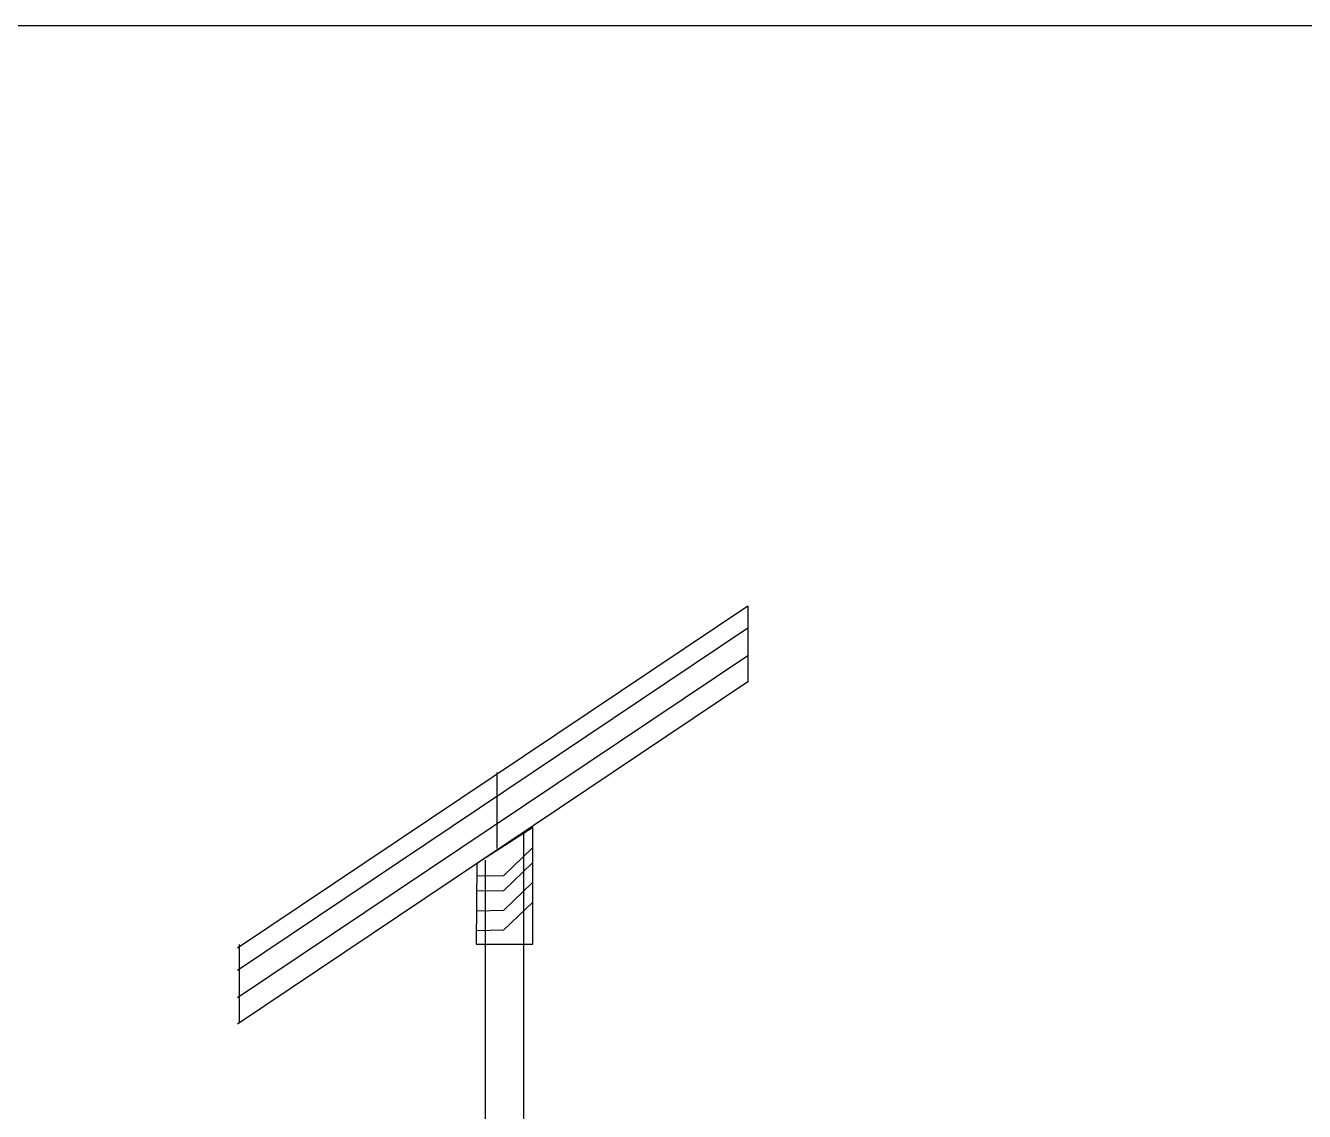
# Model space of a CAD drawing. Header units: inches. Extents: x 295786 to 300745, y 68261 to 70432.
# Drawn here: x 296154.2 to 296233.6, y 70364.8 to 70432.3 of the extents above; entities that cross this region are included whole.
import ezdxf

# ---------------------------------------------------------------- set-up
doc = ezdxf.new("R2010")
doc.units = ezdxf.units.IN
doc.header["$MEASUREMENT"] = 0
doc.layers.add('new line', color=2, linetype='Continuous')
doc.layers.add('POLE', color=3, linetype='Continuous')

# ---------------------------------------------------------------- blocks, each defined once
blk = doc.blocks.new('SINGLE POST')
at = {"layer": 'POLE', "color": 9}
for p, q in [((118109.428, 38280.349, 6.686), (118141.125, 38259.092, 6.686)), ((118109.436, 38280.347, 6.686), (118109.436, 38275.621, 6.686)), ((118109.428, 38278.963, 6.686), (118141.125, 38257.706, 6.686)), ((118109.428, 38277.257, 6.686), (118141.125, 38256.001, 6.686)), ((118109.428, 38275.627, 6.686), (118141.125, 38254.37, 6.686)), ((118125.015, 38270.006, 6.686), (118125.015, 38265.28, 6.686)), ((118123.337, 38241.697, 6.686), (118123.336, 38266.299, 6.686)), ((118122.78, 38265.333, 6.686), (118124.603, 38263.586, 6.686)), ((118122.78, 38264.404, 6.686), (118124.603, 38262.657, 6.686)), ((118125.716, 38241.723, 6.686), (118125.715, 38264.552, 6.686)), ((118122.78, 38263.177, 6.686), (118124.603, 38261.43, 6.686)), ((118124.603, 38263.586, 6.686), (118126.277, 38263.549, 6.686)), ((118124.603, 38262.657, 6.686), (118126.277, 38262.62, 6.686)), ((118122.78, 38261.95, 6.686), (118124.603, 38260.203, 6.686)), ((118124.603, 38261.43, 6.686), (118126.277, 38261.393, 6.686)), ((118124.603, 38260.203, 6.686), (118126.277, 38260.166, 6.686)), ((118141.017, 38259.313, 6.686), (118141.017, 38254.443, 6.686))]:
    blk.add_line(p, q, dxfattribs=at)
at = {"layer": 'POLE', "color": 9, "elevation": 6.686}
blk.add_lwpolyline([(118122.779, 38266.584), (118126.251, 38264.343), (118126.3, 38259.335), (118122.779, 38259.335)], close=True, dxfattribs=at)

msp = doc.modelspace()

# ---------------------------------------------------------------- linework, layer by layer
at = {"layer": 'Defpoints'}
msp.add_lwpolyline([(295786.42355002, 70432.25048041), (296761.97236202, 70432.25048041), (296761.97236202, 70035.51900521), (295786.42355002, 70035.51900521)], close=True, dxfattribs=at)

# ---------------------------------------------------------------- block references
at = {"layer": 'new line', "xscale": -1}
msp.add_blockref('SINGLE POST', (414308.49392693, 32115.82824278, -6.68587187), dxfattribs=at)

doc.saveas('drawing.dxf')
